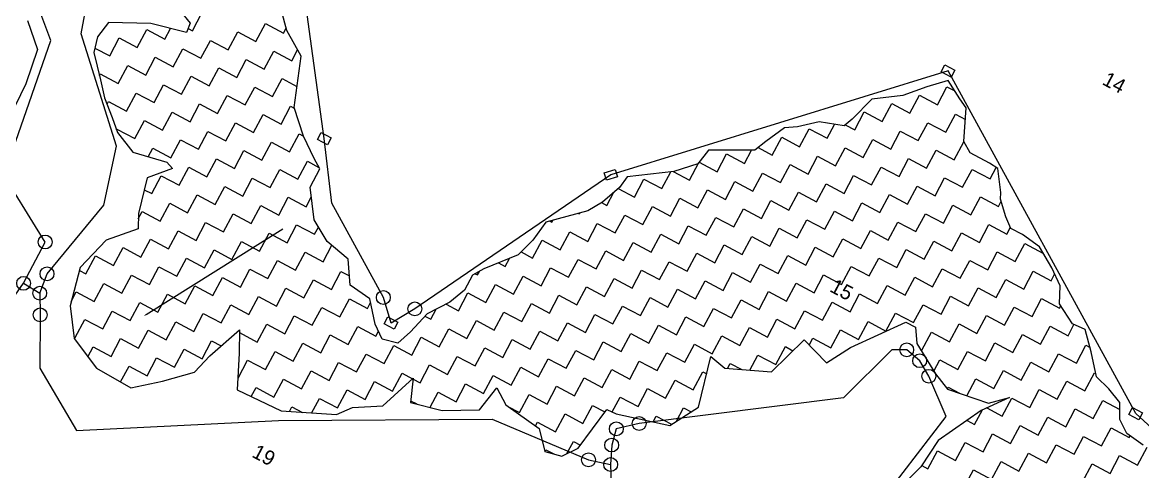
# Model space of a CAD drawing. Header units: metres. Extents: x 345339 to 348404, y 1759591 to 1762525.
# Drawn here: x 347056 to 347740, y 1760770 to 1761044 of the extents above; entities that cross this region are included whole.
import ezdxf

# ---------------------------------------------------------------- set-up
doc = ezdxf.new("R2010")
doc.units = ezdxf.units.M
for name, color, linetype in [('LINE_WATER', 4, 'Continuous'), ('POLY_HATCH', 12, 'Continuous'), ('POLY_PARCEL', 6, 'Continuous'), ('POLY_WATER', 4, 'Continuous'), ('SYM_ARROW', 1, 'Continuous'), ('TEXT_PARCEL', 7, 'Continuous')]:
    doc.layers.add(name, color=color, linetype=linetype)
doc.styles.add('TEXT_MAP', font='')
doc.styles.get('TEXT_MAP').set_extended_font_data('Kruti Dev 050')

msp = doc.modelspace()

# ---------------------------------------------------------------- linework, layer by layer
for points in [[(347619.07, 1761018.29), (347625.18, 1761015.03), (347622.93, 1761010.81), (347616.82, 1761014.06)], [(347238.02, 1760976.9), (347244.13, 1760973.64), (347241.88, 1760969.42), (347235.77, 1760972.67)], [(347411.03, 1760952.32), (347417.65, 1760954.36), (347419.06, 1760949.79), (347412.44, 1760947.75)], [(347278.9, 1760864.22), (347285.01, 1760860.96), (347282.76, 1760856.73), (347276.65, 1760859.99)], [(347733.66, 1760808.95), (347739.77, 1760805.7), (347737.52, 1760801.47), (347731.41, 1760804.73)]]:
    msp.add_lwpolyline(points, close=True)
for centre in [(347069.47, 1760910.01), (347070.65, 1760890.58), (347056.33, 1760884.78), (347066.18, 1760878.71), (347276.06, 1760876.09), (347066.49, 1760865.47), (347295.26, 1760869.13), (347595.73, 1760844.15), (347603.64, 1760837.49), (347609.21, 1760827.98), (347418.36, 1760795.89), (347432.33, 1760799.08), (347415.53, 1760785.96), (347401.36, 1760776.96), (347414.9, 1760774.04)]:
    msp.add_circle(centre, 4.23)
at = {"layer": 'LINE_WATER'}
for p, q in [((347058.64, 1761045.29), (347064.82, 1761027.52)), ((347064.82, 1761027.52), (347057.76, 1761006.62)), ((347057.76, 1761006.62), (347051.25, 1760993.3))]:
    msp.add_line(p, q, dxfattribs=at)
at = {"layer": 'POLY_HATCH'}
for p, q in [((347151.78, 1761051.45), (347158.15, 1761043.67)), ((347217.03, 1761039.14), (347213.81, 1761051.15)), ((347108.29, 1761044.17), (347101.56, 1761035.4)), ((347134.02, 1761043.49), (347108.29, 1761044.17)), ((347155.84, 1761038.04), (347134.02, 1761043.49)), ((347158.15, 1761043.67), (347155.84, 1761038.04)), ((347225.85, 1761023.47), (347217.03, 1761039.14)), ((347101.56, 1761035.4), (347099.15, 1761025.71)), ((347099.15, 1761025.71), (347103.33, 1761009.08)), ((347221.52, 1760992.15), (347225.85, 1761023.47)), ((347103.33, 1761009.08), (347105.76, 1760998.18)), ((347607.94, 1761004.78), (347593.43, 1760999.47)), ((347621.05, 1761008.77), (347607.94, 1761004.78)), ((347628.08, 1760997.48), (347621.05, 1761008.77)), ((347105.76, 1760998.18), (347110.33, 1760986.14)), ((347593.43, 1760999.47), (347574.4, 1760997.27)), ((347632, 1760991.96), (347628.08, 1760997.48)), ((347227.31, 1760974.66), (347221.52, 1760992.15)), ((347574.4, 1760997.27), (347562.44, 1760985.12)), ((347630.67, 1760971.4), (347632, 1760991.96)), ((347110.33, 1760986.14), (347113.62, 1760976.84)), ((347562.44, 1760985.12), (347557.45, 1760980.91)), ((347113.62, 1760976.84), (347123.08, 1760964.94)), ((347521.1, 1760979.7), (347509.77, 1760971.33)), ((347528.97, 1760980.31), (347521.1, 1760979.7)), ((347542.34, 1760983.48), (347528.97, 1760980.31)), ((347557.45, 1760980.91), (347542.34, 1760983.48)), ((347233.74, 1760960.95), (347227.31, 1760974.66)), ((347509.77, 1760971.33), (347502.86, 1760966.09)), ((347634.56, 1760964.53), (347630.67, 1760971.4)), ((347123.08, 1760964.94), (347143.79, 1760958.71)), ((347474.66, 1760966.02), (347468.22, 1760957.79)), ((347502.86, 1760966.09), (347474.66, 1760966.02)), ((347646.32, 1760958.26), (347634.56, 1760964.53)), ((347143.79, 1760958.71), (347147.21, 1760954.82)), ((347237.25, 1760954.64), (347233.74, 1760960.95)), ((347468.22, 1760957.79), (347453.54, 1760953.06)), ((347651.39, 1760954.88), (347646.32, 1760958.26)), ((347147.21, 1760954.82), (347131.89, 1760949.27)), ((347231.27, 1760943.42), (347237.25, 1760954.64)), ((347425, 1760949.75), (347420.22, 1760943.37)), ((347453.54, 1760953.06), (347425, 1760949.75)), ((347653.18, 1760940.2), (347651.39, 1760954.88)), ((347131.89, 1760949.27), (347126.46, 1760927.46)), ((347233.75, 1760923.58), (347231.27, 1760943.42)), ((347420.22, 1760943.37), (347409.97, 1760934.43)), ((347653.08, 1760936.14), (347653.18, 1760940.2)), ((347656.33, 1760925.49), (347653.08, 1760936.14)), ((347400.88, 1760928.98), (347375.23, 1760922.07)), ((347409.97, 1760934.43), (347400.88, 1760928.98)), ((347126.46, 1760927.46), (347126.21, 1760917.99)), ((347241.81, 1760910.36), (347233.75, 1760923.58)), ((347375.23, 1760922.07), (347367.36, 1760911.17)), ((347659.4, 1760918.36), (347656.33, 1760925.49)), ((347126.21, 1760917.99), (347106.79, 1760911.18)), ((347666.36, 1760914.66), (347659.4, 1760918.36)), ((347106.79, 1760911.18), (347090.98, 1760894.4)), ((347254.55, 1760899.46), (347241.81, 1760910.36)), ((347367.36, 1760911.17), (347358.45, 1760902.19)), ((347676.73, 1760907.07), (347666.36, 1760914.66)), ((347358.45, 1760902.19), (347337.36, 1760893.53)), ((347684.26, 1760894.14), (347676.73, 1760907.07)), ((347255.77, 1760883.71), (347254.55, 1760899.46)), ((347090.98, 1760894.4), (347084.69, 1760870.99)), ((347330.49, 1760889.65), (347325.65, 1760880.57)), ((347337.36, 1760893.53), (347330.49, 1760889.65)), ((347689.41, 1760883.17), (347684.26, 1760894.14)), ((347267.75, 1760875.27), (347255.77, 1760883.71)), ((347689.13, 1760872.34), (347689.41, 1760883.17)), ((347271.15, 1760859.74), (347267.75, 1760875.27)), ((347325.65, 1760880.57), (347316.76, 1760873.17)), ((347084.69, 1760870.99), (347087.16, 1760851.15)), ((347316.76, 1760873.17), (347302.76, 1760866.22)), ((347696.94, 1760859.94), (347689.13, 1760872.34)), ((347302.76, 1760866.22), (347292.72, 1760855.11)), ((347561.41, 1760845.48), (347595.15, 1760861.12)), ((347595.15, 1760861.12), (347601.03, 1760857.98)), ((347170.11, 1760840.57), (347188.13, 1760856.36)), ((347188.13, 1760856.36), (347188.04, 1760842)), ((347275.26, 1760850.69), (347271.15, 1760859.74)), ((347292.72, 1760855.11), (347284.95, 1760848.27)), ((347601.03, 1760857.98), (347601.86, 1760847.94)), ((347704.72, 1760856.49), (347696.94, 1760859.94)), ((347708.44, 1760842.84), (347704.72, 1760856.49)), ((347087.16, 1760851.15), (347100.79, 1760832.91)), ((347284.95, 1760848.27), (347275.26, 1760850.69)), ((347513.06, 1760830.76), (347533.07, 1760850.29)), ((347533.07, 1760850.29), (347546.8, 1760836.11)), ((347601.86, 1760847.94), (347613.32, 1760829.48)), ((347160.64, 1760830.53), (347170.11, 1760840.57)), ((347188.04, 1760842), (347186.78, 1760819.67)), ((347468.59, 1760809.17), (347476.16, 1760840.13)), ((347476.16, 1760840.13), (347484.65, 1760832.86)), ((347546.8, 1760836.11), (347561.41, 1760845.48)), ((347711.57, 1760827.73), (347708.44, 1760842.84)), ((347100.79, 1760832.91), (347121.9, 1760820.98)), ((347141.25, 1760825.08), (347160.64, 1760830.53)), ((347275.72, 1760810.02), (347294.31, 1760826.87)), ((347294.31, 1760826.87), (347292.57, 1760812.02)), ((347484.65, 1760832.86), (347513.06, 1760830.76)), ((347613.32, 1760829.48), (347620.67, 1760820.08)), ((347719.24, 1760820.21), (347711.57, 1760827.73)), ((347121.9, 1760820.98), (347141.25, 1760825.08)), ((347186.78, 1760819.67), (347213.56, 1760806.78)), ((347334.74, 1760807.39), (347345.39, 1760820.92)), ((347345.39, 1760820.92), (347350.81, 1760810.49)), ((347620.67, 1760820.08), (347645.66, 1760811.57)), ((347725.8, 1760811.91), (347719.24, 1760820.21)), ((347658.49, 1760815.02), (347641.21, 1760807.08)), ((347645.66, 1760811.57), (347658.49, 1760815.02)), ((347213.56, 1760806.78), (347247.38, 1760804.53)), ((347247.38, 1760804.53), (347257.25, 1760808.88)), ((347257.25, 1760808.88), (347275.72, 1760810.02)), ((347292.57, 1760812.02), (347311.97, 1760807.17)), ((347311.97, 1760807.17), (347334.74, 1760807.39)), ((347350.81, 1760810.49), (347371.32, 1760796.13)), ((347395.14, 1760784.13), (347412.55, 1760807.78)), ((347412.55, 1760807.78), (347418.34, 1760805.08)), ((347450.96, 1760797.99), (347468.59, 1760809.17)), ((347641.21, 1760807.08), (347614.99, 1760788.8)), ((347725.81, 1760801.62), (347725.8, 1760811.91)), ((347418.34, 1760805.08), (347450.96, 1760797.99)), ((347730.2, 1760793.1), (347725.81, 1760801.62)), ((347371.32, 1760796.13), (347374.75, 1760781.95)), ((347740.05, 1760785.8), (347730.2, 1760793.1)), ((347614.99, 1760788.8), (347604.28, 1760772.56)), ((347374.75, 1760781.95), (347384.98, 1760779.25)), ((347384.98, 1760779.25), (347395.14, 1760784.13)), ((347604.28, 1760772.56), (347587.86, 1760755.92))]:
    msp.add_line(p, q, dxfattribs=at)
at = {"layer": 'POLY_HATCH', "linetype": 'Continuous'}
for p, q in [((347159.42, 1761039.05), (347165.27, 1761050.02)), ((347125.77, 1761028.79), (347131.62, 1761039.77)), ((347131.62, 1761039.77), (347142.6, 1761033.92)), ((347142.6, 1761033.92), (347146.09, 1761040.48)), ((347156.82, 1761040.43), (347159.42, 1761039.05)), ((347198.19, 1761032.48), (347204.04, 1761043.46)), ((347204.04, 1761043.46), (347215.02, 1761037.61)), ((347215.02, 1761037.61), (347216.63, 1761040.64)), ((347108.95, 1761023.66), (347114.8, 1761034.64)), ((347114.8, 1761034.64), (347125.77, 1761028.79)), ((347164.55, 1761022.22), (347170.4, 1761033.2)), ((347170.4, 1761033.2), (347181.37, 1761027.35)), ((347181.37, 1761027.35), (347187.22, 1761038.33)), ((347187.22, 1761038.33), (347198.19, 1761032.48)), ((347099.84, 1761028.52), (347108.95, 1761023.66)), ((347147.72, 1761017.1), (347153.57, 1761028.07)), ((347153.57, 1761028.07), (347164.55, 1761022.22)), ((347203.32, 1761015.66), (347209.17, 1761026.63)), ((347209.17, 1761026.63), (347220.15, 1761020.79)), ((347220.15, 1761020.79), (347223.65, 1761027.37)), ((347130.9, 1761011.97), (347136.75, 1761022.94)), ((347136.75, 1761022.94), (347147.72, 1761017.1)), ((347186.5, 1761010.53), (347192.35, 1761021.51)), ((347192.35, 1761021.51), (347203.32, 1761015.66)), ((347102.64, 1761011.82), (347103.1, 1761012.69)), ((347103.1, 1761012.69), (347114.08, 1761006.84)), ((347114.08, 1761006.84), (347119.93, 1761017.82)), ((347119.93, 1761017.82), (347130.9, 1761011.97)), ((347152.85, 1761000.27), (347158.7, 1761011.25)), ((347158.7, 1761011.25), (347169.68, 1761005.4)), ((347169.68, 1761005.4), (347175.52, 1761016.38)), ((347175.52, 1761016.38), (347186.5, 1761010.53)), ((347136.03, 1760995.15), (347141.88, 1761006.12)), ((347141.88, 1761006.12), (347152.85, 1761000.27)), ((347191.63, 1760993.71), (347197.47, 1761004.68)), ((347197.47, 1761004.68), (347208.45, 1760998.83)), ((347208.45, 1760998.83), (347214.3, 1761009.81)), ((347214.3, 1761009.81), (347223.3, 1761005.01)), ((347614.45, 1760993.89), (347620.3, 1761004.86)), ((347620.3, 1761004.86), (347625.06, 1761002.32)), ((347119.21, 1760990.02), (347125.05, 1761000.99)), ((347125.05, 1761000.99), (347136.03, 1760995.15)), ((347174.8, 1760988.58), (347180.65, 1760999.55)), ((347180.65, 1760999.55), (347191.63, 1760993.71)), ((347597.63, 1760988.76), (347603.48, 1760999.73)), ((347603.48, 1760999.73), (347614.45, 1760993.89)), ((347107.3, 1760994.12), (347108.23, 1760995.87)), ((347108.23, 1760995.87), (347119.21, 1760990.02)), ((347157.98, 1760983.45), (347163.83, 1760994.43)), ((347163.83, 1760994.43), (347174.8, 1760988.58)), ((347213.58, 1760982.01), (347219.43, 1760992.99)), ((347219.43, 1760992.99), (347221.64, 1760991.81)), ((347580.81, 1760983.63), (347586.65, 1760994.61)), ((347586.65, 1760994.61), (347597.63, 1760988.76)), ((347124.33, 1760973.2), (347130.18, 1760984.17)), ((347130.18, 1760984.17), (347141.16, 1760978.32)), ((347141.16, 1760978.32), (347147.01, 1760989.3)), ((347147.01, 1760989.3), (347157.98, 1760983.45)), ((347196.75, 1760976.88), (347202.6, 1760987.86)), ((347202.6, 1760987.86), (347213.58, 1760982.01)), ((347563.98, 1760978.5), (347569.83, 1760989.48)), ((347569.83, 1760989.48), (347580.81, 1760983.63)), ((347619.58, 1760977.06), (347625.43, 1760988.04)), ((347625.43, 1760988.04), (347631.54, 1760984.78)), ((347113.05, 1760978.46), (347113.36, 1760979.04)), ((347113.36, 1760979.04), (347124.33, 1760973.2)), ((347163.11, 1760966.63), (347168.96, 1760977.6)), ((347168.96, 1760977.6), (347179.93, 1760971.76)), ((347179.93, 1760971.76), (347185.78, 1760982.73)), ((347185.78, 1760982.73), (347196.75, 1760976.88)), ((347530.34, 1760968.25), (347536.18, 1760979.22)), ((347536.18, 1760979.22), (347547.16, 1760973.37)), ((347547.16, 1760973.37), (347551.7, 1760981.89)), ((347558.23, 1760981.57), (347563.98, 1760978.5)), ((347585.93, 1760966.81), (347591.78, 1760977.78)), ((347591.78, 1760977.78), (347602.76, 1760971.93)), ((347602.76, 1760971.93), (347608.6, 1760982.91)), ((347608.6, 1760982.91), (347619.58, 1760977.06)), ((347146.29, 1760961.5), (347152.13, 1760972.48)), ((347152.13, 1760972.48), (347163.11, 1760966.63)), ((347201.88, 1760960.06), (347207.73, 1760971.04)), ((347207.73, 1760971.04), (347218.71, 1760965.19)), ((347218.71, 1760965.19), (347224.55, 1760976.16)), ((347224.55, 1760976.16), (347227.3, 1760974.7)), ((347513.51, 1760963.12), (347519.36, 1760974.09)), ((347519.36, 1760974.09), (347530.34, 1760968.25)), ((347569.11, 1760961.68), (347574.96, 1760972.65)), ((347574.96, 1760972.65), (347585.93, 1760966.81)), ((347624.71, 1760960.24), (347630.56, 1760971.21)), ((347630.56, 1760971.21), (347630.87, 1760971.05)), ((347132.51, 1760962.1), (347135.31, 1760967.35)), ((347135.31, 1760967.35), (347146.29, 1760961.5)), ((347185.06, 1760954.93), (347190.91, 1760965.91)), ((347190.91, 1760965.91), (347201.88, 1760960.06)), ((347479.87, 1760952.86), (347485.72, 1760963.84)), ((347485.72, 1760963.84), (347496.69, 1760957.99)), ((347496.69, 1760957.99), (347501, 1760966.09)), ((347504.95, 1760967.68), (347513.51, 1760963.12)), ((347552.29, 1760956.55), (347558.14, 1760967.53)), ((347558.14, 1760967.53), (347569.11, 1760961.68)), ((347607.88, 1760955.11), (347613.73, 1760966.09)), ((347613.73, 1760966.09), (347624.71, 1760960.24)), ((347168.24, 1760949.8), (347174.08, 1760960.78)), ((347174.08, 1760960.78), (347185.06, 1760954.93)), ((347223.83, 1760948.37), (347229.68, 1760959.34)), ((347229.68, 1760959.34), (347236.72, 1760955.59)), ((347463.04, 1760947.73), (347468.79, 1760958.52)), ((347468.93, 1760958.69), (347479.87, 1760952.86)), ((347518.64, 1760946.3), (347524.49, 1760957.27)), ((347524.49, 1760957.27), (347535.46, 1760951.42)), ((347535.46, 1760951.42), (347541.31, 1760962.4)), ((347541.31, 1760962.4), (347552.29, 1760956.55)), ((347591.06, 1760949.98), (347596.91, 1760960.96)), ((347596.91, 1760960.96), (347607.88, 1760955.11)), ((347134.59, 1760939.55), (347140.44, 1760950.52)), ((347140.44, 1760950.52), (347151.41, 1760944.68)), ((347151.41, 1760944.68), (347157.26, 1760955.65)), ((347157.26, 1760955.65), (347168.24, 1760949.8)), ((347207.01, 1760943.24), (347212.86, 1760954.21)), ((347212.86, 1760954.21), (347223.83, 1760948.37)), ((347446.22, 1760942.61), (347451.68, 1760952.85)), ((347453.13, 1760953.02), (347463.04, 1760947.73)), ((347501.82, 1760941.17), (347507.67, 1760952.14)), ((347507.67, 1760952.14), (347518.64, 1760946.3)), ((347557.42, 1760939.73), (347563.26, 1760950.7)), ((347563.26, 1760950.7), (347574.24, 1760944.86)), ((347574.24, 1760944.86), (347580.09, 1760955.83)), ((347580.09, 1760955.83), (347591.06, 1760949.98)), ((347629.84, 1760943.42), (347635.68, 1760954.39)), ((347635.68, 1760954.39), (347646.66, 1760948.54)), ((347646.66, 1760948.54), (347650.39, 1760955.54)), ((347173.36, 1760932.98), (347179.21, 1760943.96)), ((347179.21, 1760943.96), (347190.19, 1760938.11)), ((347190.19, 1760938.11), (347196.03, 1760949.08)), ((347196.03, 1760949.08), (347207.01, 1760943.24)), ((347419.51, 1760942.75), (347429.4, 1760937.48)), ((347429.4, 1760937.48), (347435.25, 1760948.45)), ((347435.25, 1760948.45), (347446.22, 1760942.61)), ((347485, 1760936.04), (347490.84, 1760947.01)), ((347490.84, 1760947.01), (347501.82, 1760941.17)), ((347540.59, 1760934.6), (347546.44, 1760945.58)), ((347546.44, 1760945.58), (347557.42, 1760939.73)), ((347596.19, 1760933.16), (347602.04, 1760944.14)), ((347602.04, 1760944.14), (347613.01, 1760938.29)), ((347613.01, 1760938.29), (347618.86, 1760949.26)), ((347618.86, 1760949.26), (347629.84, 1760943.42)), ((347130.07, 1760941.96), (347134.59, 1760939.55)), ((347156.54, 1760927.85), (347162.39, 1760938.83)), ((347162.39, 1760938.83), (347173.36, 1760932.98)), ((347212.14, 1760926.41), (347217.99, 1760937.39)), ((347217.99, 1760937.39), (347228.96, 1760931.54)), ((347228.96, 1760931.54), (347232.03, 1760937.31)), ((347412.58, 1760932.35), (347416.91, 1760940.48)), ((347451.35, 1760925.78), (347457.2, 1760936.76)), ((347457.2, 1760936.76), (347468.17, 1760930.91)), ((347468.17, 1760930.91), (347474.02, 1760941.89)), ((347474.02, 1760941.89), (347485, 1760936.04)), ((347523.77, 1760929.47), (347529.62, 1760940.45)), ((347529.62, 1760940.45), (347540.59, 1760934.6)), ((347579.37, 1760928.03), (347585.21, 1760939.01)), ((347585.21, 1760939.01), (347596.19, 1760933.16)), ((347634.96, 1760926.59), (347640.81, 1760937.57)), ((347640.81, 1760937.57), (347651.79, 1760931.72)), ((347139.72, 1760922.73), (347145.57, 1760933.7)), ((347145.57, 1760933.7), (347156.54, 1760927.85)), ((347195.32, 1760921.29), (347201.16, 1760932.26)), ((347201.16, 1760932.26), (347212.14, 1760926.41)), ((347409.36, 1760934.07), (347412.58, 1760932.35)), ((347434.53, 1760920.66), (347440.37, 1760931.63)), ((347440.37, 1760931.63), (347451.35, 1760925.78)), ((347490.12, 1760919.22), (347495.97, 1760930.19)), ((347495.97, 1760930.19), (347506.95, 1760924.34)), ((347506.95, 1760924.34), (347512.79, 1760935.32)), ((347512.79, 1760935.32), (347523.77, 1760929.47)), ((347562.54, 1760922.9), (347568.39, 1760933.88)), ((347568.39, 1760933.88), (347579.37, 1760928.03)), ((347618.14, 1760921.47), (347623.99, 1760932.44)), ((347623.99, 1760932.44), (347634.96, 1760926.59)), ((347651.79, 1760931.72), (347653.47, 1760934.87)), ((347126.37, 1760924.12), (347128.74, 1760928.57)), ((347128.74, 1760928.57), (347139.72, 1760922.73)), ((347178.49, 1760916.16), (347184.34, 1760927.13)), ((347184.34, 1760927.13), (347195.32, 1760921.29)), ((347377.72, 1760922.74), (347378.93, 1760922.1)), ((347378.93, 1760922.1), (347379.53, 1760923.23)), ((347395.28, 1760927.47), (347395.75, 1760927.22)), ((347395.75, 1760927.22), (347395.99, 1760927.66)), ((347417.7, 1760915.53), (347423.55, 1760926.5)), ((347423.55, 1760926.5), (347434.53, 1760920.66)), ((347473.3, 1760914.09), (347479.15, 1760925.06)), ((347479.15, 1760925.06), (347490.12, 1760919.22)), ((347528.9, 1760912.65), (347534.75, 1760923.62)), ((347534.75, 1760923.62), (347545.72, 1760917.78)), ((347545.72, 1760917.78), (347551.57, 1760928.75)), ((347551.57, 1760928.75), (347562.54, 1760922.9)), ((347584.49, 1760911.21), (347590.34, 1760922.18)), ((347590.34, 1760922.18), (347601.32, 1760916.34)), ((347601.32, 1760916.34), (347607.17, 1760927.31)), ((347607.17, 1760927.31), (347618.14, 1760921.47)), ((347144.85, 1760905.9), (347150.69, 1760916.88)), ((347150.69, 1760916.88), (347161.67, 1760911.03)), ((347161.67, 1760911.03), (347167.52, 1760922.01)), ((347167.52, 1760922.01), (347178.49, 1760916.16)), ((347200.44, 1760904.46), (347206.29, 1760915.44)), ((347206.29, 1760915.44), (347217.27, 1760909.59)), ((347217.27, 1760909.59), (347223.11, 1760920.57)), ((347223.11, 1760920.57), (347234.09, 1760914.72)), ((347234.09, 1760914.72), (347236.45, 1760919.15)), ((347384.06, 1760905.27), (347389.9, 1760916.25)), ((347389.9, 1760916.25), (347400.88, 1760910.4)), ((347400.88, 1760910.4), (347406.73, 1760921.38)), ((347406.73, 1760921.38), (347417.7, 1760915.53)), ((347456.48, 1760908.96), (347462.32, 1760919.94)), ((347462.32, 1760919.94), (347473.3, 1760914.09)), ((347512.07, 1760907.52), (347517.92, 1760918.5)), ((347517.92, 1760918.5), (347528.9, 1760912.65)), ((347567.67, 1760906.08), (347573.52, 1760917.06)), ((347573.52, 1760917.06), (347584.49, 1760911.21)), ((347623.27, 1760904.64), (347629.12, 1760915.62)), ((347629.12, 1760915.62), (347640.09, 1760909.77)), ((347640.09, 1760909.77), (347645.94, 1760920.75)), ((347645.94, 1760920.75), (347656.91, 1760914.9)), ((347656.91, 1760914.9), (347659.11, 1760919.03)), ((347128.02, 1760900.78), (347133.87, 1760911.75)), ((347133.87, 1760911.75), (347144.85, 1760905.9)), ((347183.62, 1760899.34), (347189.47, 1760910.31)), ((347189.47, 1760910.31), (347200.44, 1760904.46)), ((347367.23, 1760900.14), (347373.08, 1760911.12)), ((347373.08, 1760911.12), (347384.06, 1760905.27)), ((347422.83, 1760898.71), (347428.68, 1760909.68)), ((347428.68, 1760909.68), (347439.65, 1760903.83)), ((347439.65, 1760903.83), (347445.5, 1760914.81)), ((347445.5, 1760914.81), (347456.48, 1760908.96)), ((347495.25, 1760902.39), (347501.1, 1760913.37)), ((347501.1, 1760913.37), (347512.07, 1760907.52)), ((347550.85, 1760900.95), (347556.7, 1760911.93)), ((347556.7, 1760911.93), (347567.67, 1760906.08)), ((347606.45, 1760899.51), (347612.29, 1760910.49)), ((347612.29, 1760910.49), (347623.27, 1760904.64)), ((347662.04, 1760898.07), (347667.89, 1760909.05)), ((347667.89, 1760909.05), (347678.87, 1760903.2)), ((347111.2, 1760895.65), (347117.05, 1760906.62)), ((347117.05, 1760906.62), (347128.02, 1760900.78)), ((347166.8, 1760894.21), (347172.64, 1760905.18)), ((347172.64, 1760905.18), (347183.62, 1760899.34)), ((347222.39, 1760892.77), (347228.24, 1760903.74)), ((347228.24, 1760903.74), (347239.22, 1760897.9)), ((347239.22, 1760897.9), (347244.59, 1760907.98)), ((347360.16, 1760903.91), (347367.23, 1760900.14)), ((347406.01, 1760893.58), (347411.86, 1760904.55)), ((347411.86, 1760904.55), (347422.83, 1760898.71)), ((347461.61, 1760892.14), (347467.45, 1760903.11)), ((347467.45, 1760903.11), (347478.43, 1760897.27)), ((347478.43, 1760897.27), (347484.28, 1760908.24)), ((347484.28, 1760908.24), (347495.25, 1760902.39)), ((347517.2, 1760890.7), (347523.05, 1760901.67)), ((347523.05, 1760901.67), (347534.03, 1760895.83)), ((347534.03, 1760895.83), (347539.87, 1760906.8)), ((347539.87, 1760906.8), (347550.85, 1760900.95)), ((347589.62, 1760894.39), (347595.47, 1760905.36)), ((347595.47, 1760905.36), (347606.45, 1760899.51)), ((347645.22, 1760892.95), (347651.07, 1760903.92)), ((347651.07, 1760903.92), (347662.04, 1760898.07)), ((347678.87, 1760903.2), (347678.92, 1760903.31)), ((347094.38, 1760890.52), (347100.22, 1760901.49)), ((347100.22, 1760901.49), (347111.2, 1760895.65)), ((347133.15, 1760883.95), (347139, 1760894.93)), ((347139, 1760894.93), (347149.97, 1760889.08)), ((347149.97, 1760889.08), (347155.82, 1760900.06)), ((347155.82, 1760900.06), (347166.8, 1760894.21)), ((347205.57, 1760887.64), (347211.42, 1760898.62)), ((347211.42, 1760898.62), (347222.39, 1760892.77)), ((347346.31, 1760897.2), (347350.41, 1760895.02)), ((347350.41, 1760895.02), (347353.05, 1760899.97)), ((347389.18, 1760888.45), (347395.03, 1760899.42)), ((347395.03, 1760899.42), (347406.01, 1760893.58)), ((347444.78, 1760887.01), (347450.63, 1760897.99)), ((347450.63, 1760897.99), (347461.61, 1760892.14)), ((347500.38, 1760885.57), (347506.23, 1760896.55)), ((347506.23, 1760896.55), (347517.2, 1760890.7)), ((347555.98, 1760884.13), (347561.82, 1760895.11)), ((347561.82, 1760895.11), (347572.8, 1760889.26)), ((347572.8, 1760889.26), (347578.65, 1760900.23)), ((347578.65, 1760900.23), (347589.62, 1760894.39)), ((347628.4, 1760887.82), (347634.24, 1760898.79)), ((347634.24, 1760898.79), (347645.22, 1760892.95)), ((347090.49, 1760892.59), (347094.38, 1760890.52)), ((347116.33, 1760878.82), (347122.18, 1760889.8)), ((347122.18, 1760889.8), (347133.15, 1760883.95)), ((347171.92, 1760877.38), (347177.77, 1760888.36)), ((347177.77, 1760888.36), (347188.75, 1760882.51)), ((347188.75, 1760882.51), (347194.6, 1760893.49)), ((347194.6, 1760893.49), (347205.57, 1760887.64)), ((347244.34, 1760881.07), (347250.19, 1760892.05)), ((347250.19, 1760892.05), (347255.33, 1760889.31)), ((347332.21, 1760890.62), (347333.59, 1760889.89)), ((347333.59, 1760889.89), (347334.74, 1760892.05)), ((347355.54, 1760878.19), (347361.39, 1760889.17)), ((347361.39, 1760889.17), (347372.36, 1760883.32)), ((347372.36, 1760883.32), (347378.21, 1760894.3)), ((347378.21, 1760894.3), (347389.18, 1760888.45)), ((347427.96, 1760881.88), (347433.81, 1760892.86)), ((347433.81, 1760892.86), (347444.78, 1760887.01)), ((347483.56, 1760880.44), (347489.4, 1760891.42)), ((347489.4, 1760891.42), (347500.38, 1760885.57)), ((347539.15, 1760879), (347545, 1760889.98)), ((347545, 1760889.98), (347555.98, 1760884.13)), ((347594.75, 1760877.56), (347600.6, 1760888.54)), ((347600.6, 1760888.54), (347611.57, 1760882.69)), ((347611.57, 1760882.69), (347617.42, 1760893.67)), ((347617.42, 1760893.67), (347628.4, 1760887.82)), ((347667.17, 1760881.25), (347673.02, 1760892.23)), ((347673.02, 1760892.23), (347683.99, 1760886.38)), ((347683.99, 1760886.38), (347686.07, 1760890.28)), ((347099.5, 1760873.7), (347105.35, 1760884.67)), ((347105.35, 1760884.67), (347116.33, 1760878.82)), ((347155.1, 1760872.26), (347160.95, 1760883.23)), ((347160.95, 1760883.23), (347171.92, 1760877.38)), ((347210.7, 1760870.82), (347216.55, 1760881.79)), ((347216.55, 1760881.79), (347227.52, 1760875.94)), ((347227.52, 1760875.94), (347233.37, 1760886.92)), ((347233.37, 1760886.92), (347244.34, 1760881.07)), ((347338.72, 1760873.07), (347344.56, 1760884.04)), ((347344.56, 1760884.04), (347355.54, 1760878.19)), ((347394.31, 1760871.63), (347400.16, 1760882.6)), ((347400.16, 1760882.6), (347411.14, 1760876.75)), ((347411.14, 1760876.75), (347416.98, 1760887.73)), ((347416.98, 1760887.73), (347427.96, 1760881.88)), ((347449.91, 1760870.19), (347455.76, 1760881.16)), ((347455.76, 1760881.16), (347466.73, 1760875.31)), ((347466.73, 1760875.31), (347472.58, 1760886.29)), ((347472.58, 1760886.29), (347483.56, 1760880.44)), ((347522.33, 1760873.88), (347528.18, 1760884.85)), ((347528.18, 1760884.85), (347539.15, 1760879)), ((347577.93, 1760872.44), (347583.77, 1760883.41)), ((347583.77, 1760883.41), (347594.75, 1760877.56)), ((347633.52, 1760871), (347639.37, 1760881.97)), ((347639.37, 1760881.97), (347650.35, 1760876.12)), ((347650.35, 1760876.12), (347656.19, 1760887.1)), ((347656.19, 1760887.1), (347667.17, 1760881.25)), ((347085.41, 1760873.7), (347088.53, 1760879.54)), ((347088.53, 1760879.54), (347099.5, 1760873.7)), ((347138.28, 1760867.13), (347144.13, 1760878.1)), ((347144.13, 1760878.1), (347155.1, 1760872.26)), ((347193.88, 1760865.69), (347199.72, 1760876.66)), ((347199.72, 1760876.66), (347210.7, 1760870.82)), ((347249.47, 1760864.25), (347255.32, 1760875.23)), ((347255.32, 1760875.23), (347266.3, 1760869.38)), ((347321.89, 1760867.94), (347327.74, 1760878.91)), ((347327.74, 1760878.91), (347338.72, 1760873.07)), ((347377.49, 1760866.5), (347383.34, 1760877.47)), ((347383.34, 1760877.47), (347394.31, 1760871.63)), ((347433.09, 1760865.06), (347438.93, 1760876.03)), ((347438.93, 1760876.03), (347449.91, 1760870.19)), ((347488.68, 1760863.62), (347494.53, 1760874.59)), ((347494.53, 1760874.59), (347505.51, 1760868.75)), ((347505.51, 1760868.75), (347511.35, 1760879.72)), ((347511.35, 1760879.72), (347522.33, 1760873.88)), ((347561.1, 1760867.31), (347566.95, 1760878.28)), ((347566.95, 1760878.28), (347577.93, 1760872.44)), ((347616.7, 1760865.87), (347622.55, 1760876.84)), ((347622.55, 1760876.84), (347633.52, 1760871)), ((347672.3, 1760864.43), (347678.15, 1760875.4)), ((347678.15, 1760875.4), (347689.12, 1760869.56)), ((347104.63, 1760856.87), (347110.48, 1760867.85)), ((347110.48, 1760867.85), (347121.46, 1760862)), ((347121.46, 1760862), (347127.3, 1760872.98)), ((347127.3, 1760872.98), (347138.28, 1760867.13)), ((347177.05, 1760860.56), (347182.9, 1760871.54)), ((347182.9, 1760871.54), (347193.88, 1760865.69)), ((347232.65, 1760859.12), (347238.5, 1760870.1)), ((347238.5, 1760870.1), (347249.47, 1760864.25)), ((347266.3, 1760869.38), (347268.24, 1760873.03)), ((347305.07, 1760862.81), (347308.37, 1760869.01)), ((347314.33, 1760871.97), (347321.89, 1760867.94)), ((347360.67, 1760861.37), (347366.51, 1760872.35)), ((347366.51, 1760872.35), (347377.49, 1760866.5)), ((347416.26, 1760859.93), (347422.11, 1760870.91)), ((347422.11, 1760870.91), (347433.09, 1760865.06)), ((347471.86, 1760858.49), (347477.71, 1760869.47)), ((347477.71, 1760869.47), (347488.68, 1760863.62)), ((347527.46, 1760857.05), (347533.31, 1760868.03)), ((347533.31, 1760868.03), (347544.28, 1760862.18)), ((347544.28, 1760862.18), (347550.13, 1760873.16)), ((347550.13, 1760873.16), (347561.1, 1760867.31)), ((347599.88, 1760860.74), (347605.73, 1760871.72)), ((347605.73, 1760871.72), (347616.7, 1760865.87)), ((347655.48, 1760859.3), (347661.32, 1760870.28)), ((347661.32, 1760870.28), (347672.3, 1760864.43)), ((347689.12, 1760869.56), (347689.93, 1760871.07)), ((347087.81, 1760851.75), (347093.66, 1760862.72)), ((347093.66, 1760862.72), (347104.63, 1760856.87)), ((347143.41, 1760850.31), (347149.25, 1760861.28)), ((347149.25, 1760861.28), (347160.23, 1760855.43)), ((347160.23, 1760855.43), (347166.08, 1760866.41)), ((347166.08, 1760866.41), (347177.05, 1760860.56)), ((347215.83, 1760853.99), (347221.67, 1760864.97)), ((347221.67, 1760864.97), (347232.65, 1760859.12)), ((347301.43, 1760864.75), (347305.07, 1760862.81)), ((347327.02, 1760851.11), (347332.87, 1760862.09)), ((347332.87, 1760862.09), (347343.84, 1760856.24)), ((347343.84, 1760856.24), (347349.69, 1760867.22)), ((347349.69, 1760867.22), (347360.67, 1760861.37)), ((347382.62, 1760849.68), (347388.47, 1760860.65)), ((347388.47, 1760860.65), (347399.44, 1760854.8)), ((347399.44, 1760854.8), (347405.29, 1760865.78)), ((347405.29, 1760865.78), (347416.26, 1760859.93)), ((347455.04, 1760853.36), (347460.89, 1760864.34)), ((347460.89, 1760864.34), (347471.86, 1760858.49)), ((347510.63, 1760851.92), (347516.48, 1760862.9)), ((347516.48, 1760862.9), (347527.46, 1760857.05)), ((347566.23, 1760850.48), (347572.08, 1760861.46)), ((347572.08, 1760861.46), (347583.05, 1760855.61)), ((347583.05, 1760855.61), (347588.9, 1760866.59)), ((347588.9, 1760866.59), (347599.88, 1760860.74)), ((347638.65, 1760854.17), (347644.5, 1760865.15)), ((347644.5, 1760865.15), (347655.48, 1760859.3)), ((347126.58, 1760845.18), (347132.43, 1760856.15)), ((347132.43, 1760856.15), (347143.41, 1760850.31)), ((347188.12, 1760854.66), (347199, 1760848.87)), ((347199, 1760848.87), (347204.85, 1760859.84)), ((347204.85, 1760859.84), (347215.83, 1760853.99)), ((347254.6, 1760847.43), (347260.45, 1760858.4)), ((347260.45, 1760858.4), (347271.42, 1760852.55)), ((347271.42, 1760852.55), (347273.04, 1760855.58)), ((347310.2, 1760845.99), (347316.05, 1760856.96)), ((347316.05, 1760856.96), (347327.02, 1760851.11)), ((347365.79, 1760844.55), (347371.64, 1760855.52)), ((347371.64, 1760855.52), (347382.62, 1760849.68)), ((347421.39, 1760843.11), (347427.24, 1760854.08)), ((347427.24, 1760854.08), (347438.21, 1760848.24)), ((347438.21, 1760848.24), (347444.06, 1760859.21)), ((347444.06, 1760859.21), (347455.04, 1760853.36)), ((347493.81, 1760846.8), (347499.66, 1760857.77)), ((347499.66, 1760857.77), (347510.63, 1760851.92)), ((347549.41, 1760845.36), (347555.26, 1760856.33)), ((347555.26, 1760856.33), (347566.23, 1760850.48)), ((347605.01, 1760843.92), (347610.85, 1760854.89)), ((347610.85, 1760854.89), (347621.83, 1760849.05)), ((347621.83, 1760849.05), (347627.68, 1760860.02)), ((347627.68, 1760860.02), (347638.65, 1760854.17)), ((347677.43, 1760847.61), (347683.27, 1760858.58)), ((347683.27, 1760858.58), (347694.25, 1760852.73)), ((347694.25, 1760852.73), (347697.87, 1760859.53)), ((347087.04, 1760852.16), (347087.81, 1760851.75)), ((347109.76, 1760840.05), (347115.61, 1760851.03)), ((347115.61, 1760851.03), (347126.58, 1760845.18)), ((347165.36, 1760838.61), (347171.2, 1760849.59)), ((347171.2, 1760849.59), (347176.92, 1760846.54)), ((347220.95, 1760837.17), (347226.8, 1760848.15)), ((347226.8, 1760848.15), (347237.78, 1760842.3)), ((347237.78, 1760842.3), (347243.62, 1760853.27)), ((347243.62, 1760853.27), (347254.6, 1760847.43)), ((347293.37, 1760840.86), (347299.22, 1760851.83)), ((347299.22, 1760851.83), (347310.2, 1760845.99)), ((347348.97, 1760839.42), (347354.82, 1760850.4)), ((347354.82, 1760850.4), (347365.79, 1760844.55)), ((347404.57, 1760837.98), (347410.42, 1760848.96)), ((347410.42, 1760848.96), (347421.39, 1760843.11)), ((347460.17, 1760836.54), (347466.01, 1760847.52)), ((347466.01, 1760847.52), (347476.99, 1760841.67)), ((347476.99, 1760841.67), (347482.84, 1760852.64)), ((347482.84, 1760852.64), (347493.81, 1760846.8)), ((347536.21, 1760847.04), (347538.43, 1760851.2)), ((347538.43, 1760851.2), (347549.41, 1760845.36)), ((347643.78, 1760837.35), (347649.63, 1760848.33)), ((347649.63, 1760848.33), (347660.6, 1760842.48)), ((347660.6, 1760842.48), (347666.45, 1760853.45)), ((347666.45, 1760853.45), (347677.43, 1760847.61)), ((347699.38, 1760835.91), (347705.22, 1760846.89)), ((347705.22, 1760846.89), (347707.69, 1760845.57)), ((347095.58, 1760839.89), (347098.78, 1760845.9)), ((347098.78, 1760845.9), (347109.76, 1760840.05)), ((347148.53, 1760833.48), (347154.38, 1760844.46)), ((347154.38, 1760844.46), (347165.36, 1760838.61)), ((347204.13, 1760832.04), (347209.98, 1760843.02)), ((347209.98, 1760843.02), (347220.95, 1760837.17)), ((347259.73, 1760830.6), (347265.58, 1760841.58)), ((347265.58, 1760841.58), (347276.55, 1760835.73)), ((347276.55, 1760835.73), (347282.4, 1760846.71)), ((347282.4, 1760846.71), (347293.37, 1760840.86)), ((347315.33, 1760829.16), (347321.17, 1760840.14)), ((347321.17, 1760840.14), (347332.15, 1760834.29)), ((347332.15, 1760834.29), (347338, 1760845.27)), ((347338, 1760845.27), (347348.97, 1760839.42)), ((347387.75, 1760832.85), (347393.59, 1760843.83)), ((347393.59, 1760843.83), (347404.57, 1760837.98)), ((347443.34, 1760831.41), (347449.19, 1760842.39)), ((347449.19, 1760842.39), (347460.17, 1760836.54)), ((347499.88, 1760831.74), (347504.79, 1760840.95)), ((347504.79, 1760840.95), (347515.76, 1760835.1)), ((347515.76, 1760835.1), (347521.61, 1760846.08)), ((347521.61, 1760846.08), (347526.23, 1760843.61)), ((347604.04, 1760844.43), (347605.01, 1760843.92)), ((347626.96, 1760832.22), (347632.8, 1760843.2)), ((347632.8, 1760843.2), (347643.78, 1760837.35)), ((347682.55, 1760830.78), (347688.4, 1760841.76)), ((347688.4, 1760841.76), (347699.38, 1760835.91)), ((347115.59, 1760824.55), (347120.74, 1760834.2)), ((347120.74, 1760834.2), (347131.71, 1760828.35)), ((347131.71, 1760828.35), (347137.56, 1760839.33)), ((347137.56, 1760839.33), (347148.53, 1760833.48)), ((347187.31, 1760826.92), (347193.16, 1760837.89)), ((347193.16, 1760837.89), (347204.13, 1760832.04)), ((347242.91, 1760825.48), (347248.75, 1760836.45)), ((347248.75, 1760836.45), (347259.73, 1760830.6)), ((347298.5, 1760824.04), (347304.35, 1760835.01)), ((347304.35, 1760835.01), (347315.33, 1760829.16)), ((347354.1, 1760822.6), (347359.95, 1760833.57)), ((347359.95, 1760833.57), (347370.92, 1760827.72)), ((347370.92, 1760827.72), (347376.77, 1760838.7)), ((347376.77, 1760838.7), (347387.75, 1760832.85)), ((347426.52, 1760826.28), (347432.37, 1760837.26)), ((347432.37, 1760837.26), (347443.34, 1760831.41)), ((347486.32, 1760832.74), (347487.96, 1760835.82)), ((347487.96, 1760835.82), (347494.94, 1760832.1)), ((347612.29, 1760831.14), (347615.98, 1760838.07)), ((347615.98, 1760838.07), (347626.96, 1760832.22)), ((347665.73, 1760825.65), (347671.58, 1760836.63)), ((347671.58, 1760836.63), (347682.55, 1760830.78)), ((347187.19, 1760826.98), (347187.31, 1760826.92)), ((347226.08, 1760820.35), (347231.93, 1760831.32)), ((347231.93, 1760831.32), (347242.91, 1760825.48)), ((347281.68, 1760818.91), (347287.53, 1760829.88)), ((347287.53, 1760829.88), (347293.89, 1760826.49)), ((347294.24, 1760826.31), (347298.5, 1760824.04)), ((347337.28, 1760817.47), (347343.12, 1760828.44)), ((347343.12, 1760828.44), (347354.1, 1760822.6)), ((347392.87, 1760816.03), (347398.72, 1760827)), ((347398.72, 1760827), (347409.7, 1760821.16)), ((347409.7, 1760821.16), (347415.54, 1760832.13)), ((347415.54, 1760832.13), (347426.52, 1760826.28)), ((347465.29, 1760819.72), (347471.14, 1760830.69)), ((347471.14, 1760830.69), (347473.54, 1760829.42)), ((347632.44, 1760816.07), (347637.93, 1760826.37)), ((347637.93, 1760826.37), (347648.91, 1760820.53)), ((347648.91, 1760820.53), (347654.76, 1760831.5)), ((347654.76, 1760831.5), (347665.73, 1760825.65)), ((347704.5, 1760819.09), (347710.35, 1760830.06)), ((347710.35, 1760830.06), (347711.18, 1760829.62)), ((347195.34, 1760815.55), (347198.28, 1760821.07)), ((347198.28, 1760821.07), (347209.26, 1760815.22)), ((347209.26, 1760815.22), (347215.11, 1760826.2)), ((347215.11, 1760826.2), (347226.08, 1760820.35)), ((347248.03, 1760808.65), (347253.88, 1760819.63)), ((347253.88, 1760819.63), (347264.86, 1760813.78)), ((347264.86, 1760813.78), (347270.7, 1760824.76)), ((347270.7, 1760824.76), (347281.68, 1760818.91)), ((347320.45, 1760812.34), (347326.3, 1760823.32)), ((347326.3, 1760823.32), (347337.28, 1760817.47)), ((347376.05, 1760810.9), (347381.9, 1760821.88)), ((347381.9, 1760821.88), (347392.87, 1760816.03)), ((347431.65, 1760809.46), (347437.49, 1760820.44)), ((347437.49, 1760820.44), (347448.47, 1760814.59)), ((347448.47, 1760814.59), (347454.32, 1760825.57)), ((347454.32, 1760825.57), (347465.29, 1760819.72)), ((347620.56, 1760820.22), (347621.11, 1760821.25)), ((347621.11, 1760821.25), (347627.97, 1760817.59)), ((347670.86, 1760808.83), (347676.71, 1760819.81)), ((347676.71, 1760819.81), (347687.68, 1760813.96)), ((347687.68, 1760813.96), (347693.53, 1760824.93)), ((347693.53, 1760824.93), (347704.5, 1760819.09)), ((347232.28, 1760805.54), (347237.06, 1760814.5)), ((347237.06, 1760814.5), (347248.03, 1760808.65)), ((347292.69, 1760813.04), (347296.42, 1760811.06)), ((347304.59, 1760809.01), (347309.48, 1760818.19)), ((347309.48, 1760818.19), (347320.45, 1760812.34)), ((347359.23, 1760805.77), (347365.07, 1760816.75)), ((347365.07, 1760816.75), (347376.05, 1760810.9)), ((347415.84, 1760806.24), (347420.67, 1760815.31)), ((347420.67, 1760815.31), (347431.65, 1760809.46)), ((347654.04, 1760803.7), (347659.88, 1760814.68)), ((347659.88, 1760814.68), (347670.86, 1760808.83)), ((347709.63, 1760802.26), (347715.48, 1760813.24)), ((347715.48, 1760813.24), (347725.81, 1760807.74)), ((347218.67, 1760806.44), (347220.23, 1760809.37)), ((347220.23, 1760809.37), (347226.75, 1760805.9)), ((347352.19, 1760809.52), (347359.23, 1760805.77)), ((347398, 1760799.21), (347403.85, 1760810.18)), ((347403.85, 1760810.18), (347411.37, 1760806.18)), ((347455.12, 1760800.63), (347459.45, 1760808.74)), ((347459.45, 1760808.74), (347464.05, 1760806.29)), ((347637.21, 1760798.58), (347641.92, 1760807.4)), ((347644.69, 1760808.68), (347654.04, 1760803.7)), ((347692.81, 1760797.14), (347698.66, 1760808.11)), ((347698.66, 1760808.11), (347709.63, 1760802.26)), ((347369.03, 1760797.73), (347370.2, 1760799.93)), ((347370.2, 1760799.93), (347381.18, 1760794.08)), ((347381.18, 1760794.08), (347387.03, 1760805.05)), ((347387.03, 1760805.05), (347398, 1760799.21)), ((347440.8, 1760800.19), (347442.62, 1760803.61)), ((347442.62, 1760803.61), (347451.97, 1760798.63)), ((347632.56, 1760801.05), (347637.21, 1760798.58)), ((347675.99, 1760792.01), (347681.83, 1760802.98)), ((347681.83, 1760802.98), (347692.81, 1760797.14)), ((347642.34, 1760781.75), (347648.19, 1760792.73)), ((347648.19, 1760792.73), (347659.16, 1760786.88)), ((347659.16, 1760786.88), (347665.01, 1760797.86)), ((347665.01, 1760797.86), (347675.99, 1760792.01)), ((347714.76, 1760785.44), (347720.61, 1760796.42)), ((347720.61, 1760796.42), (347731.58, 1760790.57)), ((347388.19, 1760780.79), (347392.15, 1760788.23)), ((347392.15, 1760788.23), (347396.47, 1760785.93)), ((347625.52, 1760776.62), (347631.36, 1760787.6)), ((347631.36, 1760787.6), (347642.34, 1760781.75)), ((347681.11, 1760775.19), (347686.96, 1760786.16)), ((347686.96, 1760786.16), (347697.94, 1760780.31)), ((347697.94, 1760780.31), (347703.78, 1760791.29)), ((347703.78, 1760791.29), (347714.76, 1760785.44)), ((347731.58, 1760790.57), (347732.16, 1760791.65)), ((347374.74, 1760782), (347375.33, 1760783.1)), ((347375.33, 1760783.1), (347380.19, 1760780.51)), ((347608.69, 1760771.5), (347614.54, 1760782.47)), ((347614.54, 1760782.47), (347625.52, 1760776.62)), ((347664.29, 1760770.06), (347670.14, 1760781.03)), ((347670.14, 1760781.03), (347681.11, 1760775.19)), ((347719.89, 1760768.62), (347725.74, 1760779.59)), ((347725.74, 1760779.59), (347736.71, 1760773.75)), ((347736.71, 1760773.75), (347742.56, 1760784.72)), ((347604.91, 1760773.51), (347608.69, 1760771.5)), ((347647.47, 1760764.93), (347653.32, 1760775.91)), ((347653.32, 1760775.91), (347664.29, 1760770.06)), ((347703.07, 1760763.49), (347708.91, 1760774.47)), ((347708.91, 1760774.47), (347719.89, 1760768.62)), ((347630.65, 1760759.8), (347636.49, 1760770.78)), ((347636.49, 1760770.78), (347647.47, 1760764.93))]:
    msp.add_line(p, q, dxfattribs=at)
at = {"layer": 'POLY_PARCEL'}
for p, q in [((347239.95, 1760973.16), (347223.89, 1761090.41)), ((347091.51, 1761037.21), (347095.27, 1761058.09)), ((347113.01, 1760968.54), (347091.51, 1761037.21)), ((347621, 1761014.55), (347415.05, 1760951.06)), ((347735.59, 1760805.21), (347621, 1761014.55)), ((347244.59, 1760933.72), (347239.95, 1760973.16)), ((347105.31, 1760932.6), (347113.01, 1760968.54)), ((347415.05, 1760951.06), (347295.26, 1760869.13)), ((347070.65, 1760890.58), (347105.31, 1760932.6)), ((347276.06, 1760876.09), (347244.59, 1760933.72)), ((347066.18, 1760878.71), (347070.65, 1760890.58)), ((347056.33, 1760884.78), (347066.18, 1760878.71)), ((347066.18, 1760878.71), (347066.49, 1760865.47)), ((347280.83, 1760860.47), (347276.06, 1760876.09)), ((347295.26, 1760869.13), (347280.83, 1760860.47)), ((347066.49, 1760865.47), (347066.3, 1760832.88)), ((347586.69, 1760844.06), (347557.2, 1760814.82)), ((347595.73, 1760844.15), (347586.69, 1760844.06)), ((347603.64, 1760837.49), (347595.73, 1760844.15)), ((347609.21, 1760827.98), (347603.64, 1760837.49)), ((347066.3, 1760832.88), (347088.58, 1760794.86)), ((347619.88, 1760803.49), (347609.21, 1760827.98)), ((347557.2, 1760814.82), (347432.33, 1760799.08)), ((347088.58, 1760794.86), (347212.1, 1760800.97)), ((347212.1, 1760800.97), (347342.58, 1760801.74)), ((347342.58, 1760801.74), (347401.36, 1760776.96)), ((347432.33, 1760799.08), (347418.36, 1760795.89)), ((347584.88, 1760757.75), (347619.88, 1760803.49)), ((347858.65, 1760692.25), (347735.59, 1760805.21)), ((347418.36, 1760795.89), (347415.53, 1760785.96)), ((347415.53, 1760785.96), (347414.9, 1760774.04)), ((347401.36, 1760776.96), (347414.9, 1760774.04)), ((347414.9, 1760774.04), (347415.25, 1760762.41))]:
    msp.add_line(p, q, dxfattribs=at)
at = {"layer": 'POLY_WATER'}
for p, q in [((347072.94, 1761033.21), (347066.9, 1761049.5)), ((347049.94, 1760967), (347072.94, 1761033.21)), ((347069.47, 1760910.01), (347040.01, 1760957.58)), ((347056.33, 1760884.78), (347069.47, 1760910.01)), ((347033.21, 1760852.15), (347056.33, 1760884.78))]:
    msp.add_line(p, q, dxfattribs=at)
at = {"layer": 'SYM_ARROW', "extrusion": (0, 0, -1)}
msp.add_lwpolyline([(-347131.13, 1760865.64), (-347214.75, 1760917.98)], dxfattribs=at)
msp.add_solid([(-347130.97, 1760865.89), (-347129.6, 1760864.69), (-347131.29, 1760865.39)], dxfattribs=at)

# ---------------------------------------------------------------- texts
at = {"layer": 'TEXT_PARCEL', "style": 'TEXT_MAP'}
for s, p in [('14', (347714.54, 1761006.61)), ('15', (347548.09, 1760880.11)), ('19', (347195.15, 1760779.03))]:
    msp.add_text(s, height=8.954, rotation=331.95174, dxfattribs=at).set_placement(p)

doc.saveas('drawing.dxf')
